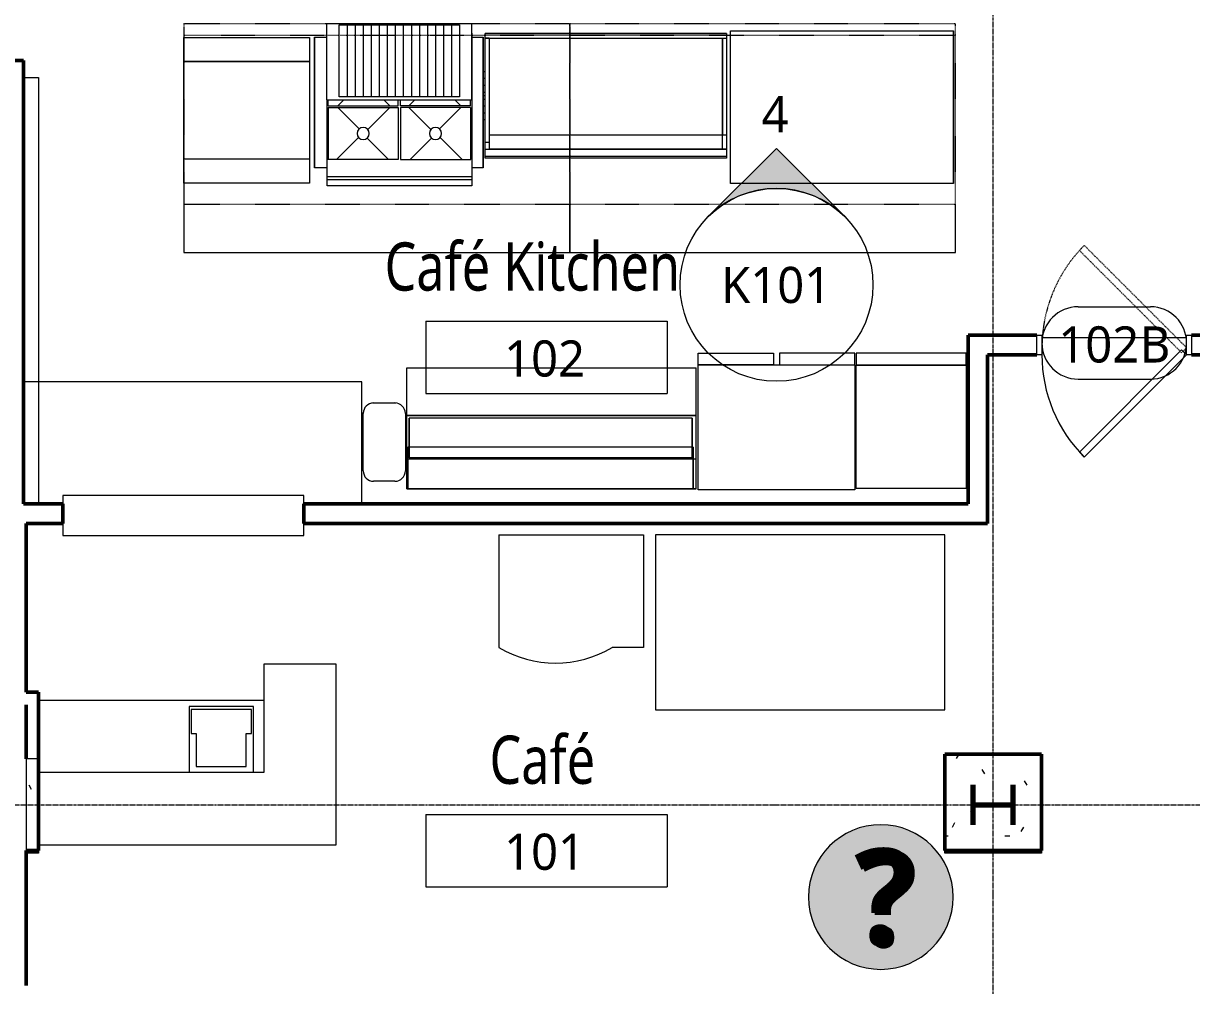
# Model space of a CAD drawing. Header units: inches. Extents: x -1548 to 1644, y -860 to 924.
# Drawn here: x -1081.3 to -790.6, y 185.5 to 425 of the extents above; entities that cross this region are included whole.
import ezdxf

# ---------------------------------------------------------------- set-up
doc = ezdxf.new("R2010")
doc.units = ezdxf.units.IN
doc.header["$MEASUREMENT"] = 0
for name, pattern in [('Center', [0.609375, 0.375, -0.078125, 0.078125, -0.078125]), ('Dash', [0.25, 0.125, -0.125]), ('Grid Line', [0.875, 0.5, -0.125, 0.125, -0.125])]:
    doc.linetypes.add(name, pattern=pattern)
for name, color, linetype, lineweight in [('A-ANNO-NOTE', 131, 'Continuous', 9), ('A-AREA-IDEN', 2, 'Continuous', 9), ('A-DOOR', 31, 'Continuous', 13), ('A-DOOR-FRAM', 31, 'Continuous', 20), ('A-DOOR-IDEN', 31, 'Continuous', 9), ('A-FDSQ', 13, 'Continuous', 9), ('A-FDSQ-HDLN', 13, 'Dash', 9), ('A-FLOR', 192, 'Continuous', 13), ('A-WALL', 113, 'Continuous', 13), ('G-ANNO-SYMB', 111, 'Continuous', 9), ('I-WALL', 2, 'Continuous', 13), ('P-SANR-FIXT', 6, 'Continuous', 9), ('Q-CASE', 31, 'Continuous', 9), ('Q-SPCQ', 91, 'Continuous', 9), ('S-COLS', 52, 'Continuous', 9), ('S-COLS-SYMB', 171, 'Continuous', 70), ('S-GRID', 1, 'Continuous', 9)]:
    doc.layers.add(name, color=color, linetype=linetype, lineweight=lineweight)
doc.styles.add('Trebuchet MS_1', font='trebuc.ttf', dxfattribs={"height": 9})
doc.styles.add('Trebuchet MS_B', font='trebucbd.ttf', dxfattribs={"width": 0.8, "height": 12})
doc.styles.add('Trebuchet MS_B_1', font='trebucbd.ttf', dxfattribs={"height": 0.25})
pattern_1 = [(0, (0, 0), (30.72, 7.68), [1.267, -21.773, 1.267, -21.773, -122.88]), (0, (0, 0), (30.72, 7.68), [-46.08, 1.267, -44.813, 1.267, -21.773, -53.76]), (0, (0, 0), (30.72, 7.68), [-115.2, 1.267, -14.093, 1.267, -37.133]), (120, (11.52, 3.84), (-22.011075, 22.7643), [1.267, -21.773, 1.267, -21.773, -122.88]), (120, (11.52, 3.84), (-22.011075, 22.7643), [-46.08, 1.267, -44.813, 1.267, -21.773, -53.76]), (120, (11.52, 3.84), (-22.011075, 22.7643), [-115.2, 1.267, -14.093, 1.267, -37.133]), (240, (15.36, 19.2), (-8.708925, -30.4443), [1.267, -21.773, 1.267, -21.773, -122.88]), (240, (15.36, 19.2), (-8.708925, -30.4443), [-46.08, 1.267, -44.813, 1.267, -21.773, -53.76]), (240, (15.36, 19.2), (-8.708925, -30.4443), [-115.2, 1.267, -14.093, 1.267, -37.133])]

# ---------------------------------------------------------------- blocks, each defined once
blk = doc.blocks.new('W Shapes-Column - W10x49-938863-L1')
at = {"layer": 'S-COLS-SYMB', "color": 250}
for p, q in [((-5, 5), (5, 5)), ((0, 5), (0, -5)), ((-5, -5), (5, -5))]:
    blk.add_line(p, q, dxfattribs=at)
blk = doc.blocks.new('Snowdon Towers Sample Structural_rvt-1-L1')
at = {"layer": 'A-FLOR', "color": 10}
for p, q in [((-1081.25, 411.5), (-1077.5, 411.5)), ((-1077.5, 411.5), (-1077.5, 305.38)), ((-1077.5, 218.5), (-1080.63, 218.5)), ((-1077.5, 219.13), (-1077.5, 218.5)), ((-852, 218.5), (-852, 219.13)), ((-828, 218.5), (-852, 218.5)), ((-828, 219.13), (-828, 218.5))]:
    blk.add_line(p, q, dxfattribs=at)
at = {"layer": 'S-COLS', "lineweight": 9, "rotation": 89.99999999999972}
blk.add_blockref('W Shapes-Column - W10x49-938863-L1', (-840, 230.5), dxfattribs=at)
blk = doc.blocks.new('Door-Passage-Single-Flush-Dbl_Acting - 36_ x 96_-1749461-L1')
at = {"layer": 'A-DOOR', "linetype": 'Dash', "lineweight": 9}
for p, q in [((-7.46, 24.52), (-8.69, 23.28)), ((-8.69, 23.28), (16.76, -2.17)), ((18, -0.94), (-7.46, 24.52)), ((16.76, -2.17), (18, -0.94))]:
    blk.add_line(p, q, dxfattribs=at)
at = {"layer": 'A-DOOR', "lineweight": 20}
for p, q in [((-8.69, -26.91), (16.76, -1.45)), ((18, -2.69), (-7.46, -28.14)), ((16.76, -1.45), (18, -2.69)), ((-7.46, -28.14), (-8.69, -26.91))]:
    blk.add_line(p, q, dxfattribs=at)
at = {"layer": 'A-DOOR', "linetype": 'Dash', "lineweight": 9}
blk.add_arc((18, -0.94), 36, 135, 180, dxfattribs=at)
at = {"layer": 'A-DOOR', "lineweight": 9}
blk.add_arc((18, -2.69), 36, 180, 225, dxfattribs=at)
at = {"layer": 'A-DOOR-FRAM'}
for p, q in [((-19.25, 2.19), (-18, 2.19)), ((-19.25, -2.69), (-19.25, 2.19)), ((-18, 2.19), (-18, -2.69)), ((18, 2.19), (19.25, 2.19)), ((18, -2.69), (18, 2.19)), ((19.25, 2.19), (19.25, -2.69)), ((-18, -2.69), (-19.25, -2.69)), ((19.25, -2.69), (18, -2.69))]:
    blk.add_line(p, q, dxfattribs=at)
blk = doc.blocks.new('Counter Top-Island - 3_ 7 1_2_ Height-2346535-L1')
at = {"layer": 'Q-CASE'}
for p, q in [((12.74, 1), (-47.26, 1)), ((-47.26, 1), (-47.26, -1.13)), ((12.74, -1.13), (12.74, 1)), ((-47.26, -6), (-47.26, -9)), ((12.74, -9), (12.74, -6)), ((-47.26, -9), (12.74, -9))]:
    blk.add_line(p, q, dxfattribs=at)
blk = doc.blocks.new('Fryer - 31_-1106524-L1')
at = {"layer": 'A-FDSQ'}
for p, q in [((-15.625, -6), (-15.625, 0)), ((-15.625, 0), (15.625, 0)), ((15.625, 0), (15.625, -6)), ((-15.625, -36.2), (-15.625, -6)), ((-15.625, -6), (15.625, -6)), ((15.625, -6), (-15.625, -6)), ((15.625, -6), (15.625, -36.2)), ((-15.625, -30.2), (15.625, -30.2)), ((15.625, -36.2), (-15.625, -36.2))]:
    blk.add_line(p, q, dxfattribs=at)
blk = doc.blocks.new('Refrigerator-Single - 28_ x 34_-1106525-L1')
at = {"layer": 'A-FDSQ'}
for p, q in [((-15.81, -15.14), (-15.81, 15.48)), ((-15.81, 15.48), (11.57, 15.48)), ((11.57, 15.48), (11.57, -15.14)), ((11.57, -15.14), (-15.81, -15.14)), ((-15.81, -15.14), (-15.81, -18.14)), ((11.57, -15.14), (-15.81, -15.14)), ((11.57, -15.27), (-15.81, -15.27)), ((-15.81, -15.27), (-15.81, -18.14)), ((11.57, -18.14), (11.57, -15.14)), ((11.57, -18.14), (11.57, -15.27)), ((-15.81, -18.14), (11.57, -18.14)), ((-15.81, -18.14), (11.57, -18.14))]:
    blk.add_line(p, q, dxfattribs=at)
blk = doc.blocks.new('Freezer-Dbl Door - 39_ x 34_-1106526-L1')
at = {"layer": 'A-FDSQ'}
for p, q in [((-21.62, -15.33), (-21.62, 15.67)), ((-21.62, 15.67), (17.38, 15.67)), ((17.38, 15.67), (17.38, -15.33)), ((-21.62, -15.33), (17.38, -15.33)), ((-2.87, -15.46), (-21.62, -15.46)), ((-21.62, -15.46), (-21.62, -18.33)), ((-2.87, -18.33), (-2.87, -15.46)), ((-1.37, -18.33), (-1.37, -15.46)), ((-1.37, -15.46), (17.38, -15.46)), ((17.38, -15.46), (17.38, -18.33)), ((-21.62, -18.33), (-2.87, -18.33)), ((17.38, -18.33), (-1.37, -18.33))]:
    blk.add_line(p, q, dxfattribs=at)
blk = doc.blocks.new('Refrig_Base_wDrawers - Refrig_Base_wDrawers-1764447-L1')
at = {"layer": 'A-FDSQ'}
for p, q in [((0, -32.5), (0, 0)), ((0, 0), (3.12, 0)), ((0, 0), (3.12, 0)), ((0, 0), (0, -32.5)), ((39.12, 0), (42, 0)), ((39.12, 0), (42, 0)), ((42, 0), (42, -32.5)), ((42, -32.5), (42, 0)), ((3.12, -32.5), (0, -32.5)), ((3.12, -32.5), (0, -32.5)), ((42, -32.5), (39.12, -32.5)), ((42, -32.5), (39.12, -32.5))]:
    blk.add_line(p, q, dxfattribs=at)
blk = doc.blocks.new('Range-4 Burner - 36_ x 38_-1106528-L1')
at = {"layer": 'A-FDSQ'}
for p, q in [((18, 0), (18, -38)), ((18, 0), (18, -35.75)), ((-18, -38), (-18, -16.55)), ((-18, -35.75), (-18, -16.55)), ((-17.69, -18.03), (-17.69, -16.55)), ((-15.29, -18.03), (-13.81, -16.55)), ((-2.35, -18.03), (-3.84, -16.55)), ((-0.31, -18.03), (-0.31, -16.55)), ((0.31, -18.03), (0.31, -16.55)), ((2.35, -18.03), (3.84, -16.55)), ((15.29, -18.03), (13.81, -16.55)), ((17.69, -18.03), (17.69, -16.55)), ((-17.69, -18.03), (-0.31, -18.03)), ((-17.69, -18.47), (-17.69, -31.41)), ((-17.69, -18.47), (-0.31, -18.47)), ((-15.29, -18.47), (-9.97, -23.79)), ((-2.35, -18.47), (-7.85, -23.97)), ((-0.31, -18.47), (-0.31, -31.41)), ((17.69, -18.03), (0.31, -18.03)), ((0.31, -18.47), (0.31, -31.41)), ((17.69, -18.47), (0.31, -18.47)), ((2.35, -18.47), (7.85, -23.97)), ((15.29, -18.47), (9.97, -23.79)), ((17.69, -18.47), (17.69, -31.41)), ((-15.65, -31.41), (-10.15, -25.91)), ((-2.71, -31.41), (-8.03, -26.08)), ((2.71, -31.41), (8.03, -26.08)), ((15.65, -31.41), (10.15, -25.91)), ((-0.31, -31.41), (-17.82, -31.41)), ((0.31, -31.41), (17.82, -31.41)), ((-18, -36.5), (-18, -35.75)), ((18, -35.75), (-18, -35.75)), ((-18, -38), (-18, -36.5)), ((18, -36.5), (-18, -36.5)), ((18, -35.75), (18, -36.5)), ((18, -36.5), (18, -38)), ((18, -38), (-18, -38)), ((18, -38), (-18, -38))]:
    blk.add_line(p, q, dxfattribs=at)
for centre, start, end in [((-9, -24.94), 0, 180), ((-9, -24.94), 180, 0), ((9, -24.94), 0, 180), ((9, -24.94), 180, 360)]:
    blk.add_arc(centre, 1.5, start, end, dxfattribs=at)
blk = doc.blocks.new('Oven-Pizza - 56_ x 38_-1106529-L1')
at = {"layer": 'A-FDSQ'}
for p, q in [((-8.05, -32.9), (-8.05, 5.1)), ((-8.05, 5.1), (47.45, 5.1)), ((47.45, 5.1), (47.45, -32.9)), ((47.45, -32.9), (47.45, 5.1)), ((47.45, -32.9), (47.45, 5.1)), ((47.45, -32.9), (47.45, 5.1)), ((47.45, -32.9), (47.45, 5.1)), ((47.45, -32.9), (-8.05, -32.9))]:
    blk.add_line(p, q, dxfattribs=at)
blk = doc.blocks.new('Merchandiser-Dairy - 72_ Length-1106531-L1')
at = {"layer": 'A-FDSQ'}
for p, q in [((-31.56, 43.5), (-103.56, 43.5)), ((-103.56, 43.5), (-103.56, 0)), ((-31.56, 0), (-31.56, 43.5)), ((-103.56, 0), (-31.56, 0))]:
    blk.add_line(p, q, dxfattribs=at)
blk = doc.blocks.new('Vending - Soda - Beverage Dispenser-1106530-L1')
at = {"layer": 'A-FDSQ'}
for p, q in [((-18.73, 17.3), (-18.73, -10.7)), ((-18.73, 17.3), (17.27, 17.3)), ((17.27, 17.3), (17.27, -10.7)), ((17.27, -10.7), (9.49, -10.7))]:
    blk.add_line(p, q, dxfattribs=at)
blk.add_arc((-4.62, 13.05), 27.62, 239.2916, 300.7084, dxfattribs=at)
blk = doc.blocks.new('Refrig Prep - Refrig Prep-1106533-L1')
at = {"layer": 'A-FDSQ'}
for p, q in [((-12.38, 0), (-12.38, -18.25)), ((-12.38, 0), (-12.38, -10.39)), ((-12.38, 0), (-12.38, -30.12)), ((59.62, 0), (-12.38, 0)), ((-12.38, 0), (-11.7, 0)), ((-12.38, 0), (-12.38, -18.25)), ((-11.7, 0), (-11.7, -10.39)), ((-11.7, -7.5), (-11.7, 0)), ((-11.7, 0), (59.33, 0)), ((59.33, -10.39), (59.33, 0)), ((59.33, 0), (59.33, -7.5)), ((59.33, 0), (59.62, 0)), ((59.62, 0), (59.62, -30.12)), ((59.62, 0), (59.62, -18.25)), ((59.33, -7.5), (-12.38, -7.5)), ((-11.7, -10.39), (-11.7, -7.5)), ((59.33, -7.5), (-11.7, -7.5)), ((-11.39, -7.72), (59, -7.72)), ((-11.39, -7.72), (-11.39, -17.56)), ((-11.39, -17.56), (-11.39, -7.72)), ((-11.39, -7.72), (59, -7.72)), ((59, -17.56), (59, -7.72)), ((59, -7.72), (59, -17.56)), ((59.33, -7.5), (59.33, -10.39)), ((-11.7, -10.39), (59.33, -10.39)), ((-11.7, -10.39), (-11.39, -10.39)), ((59, -10.39), (59.33, -10.39)), ((59.62, -18.25), (-12.38, -18.25)), ((-12.38, -18.25), (59.62, -18.25)), ((-12.38, -18.25), (-12.38, -30.12)), ((-11.39, -17.56), (59, -17.56)), ((-11.39, -17.56), (59, -17.56)), ((59.62, -18.25), (59.62, -30.12)), ((59.62, -30.12), (-12.38, -30.12)), ((59.62, -30.12), (-12.38, -30.12))]:
    blk.add_line(p, q, dxfattribs=at)
blk = doc.blocks.new('Table - 6 Leg - 84_ x 30_-1766761-L1')
at = {"layer": 'A-FDSQ'}
for p, q in [((60, 30), (-24, 30)), ((-24, 30), (-24, 0)), ((60, 0), (60, 30)), ((-24, 0), (-14.375, 0)), ((45.625, 0), (60, 0))]:
    blk.add_line(p, q, dxfattribs=at)
blk = doc.blocks.new('Griddle-Smooth - 60_ x 31_-1106538-L1')
at = {"layer": 'A-FDSQ'}
for p, q in [((-27.26, -31), (-27.26, 0)), ((-27.26, 0), (32.74, 0)), ((-27.26, -1.13), (-27.26, 0)), ((32.74, 0), (-27.26, 0)), ((32.74, 0), (32.74, -31)), ((-27.26, -1.13), (32.74, -1.13)), ((-27.26, -28.75), (-27.26, -1.13)), ((-26.26, -1.13), (-27.26, -1.13)), ((-26.26, -1.13), (-26.26, -27.12)), ((-26.26, -1.13), (-26.26, -28.75)), ((-26.26, -1.13), (31.74, -1.13)), ((31.74, -1.13), (31.74, -25.25)), ((31.74, -28.75), (31.74, -1.13)), ((31.74, -1.13), (32.74, -1.13)), ((32.74, 0), (32.74, -1.13)), ((32.74, -1.13), (32.74, -28.75)), ((-26.26, -25.25), (31.74, -25.25)), ((31.74, -25.25), (32.74, -25.25)), ((-26.26, -27.12), (-27.26, -27.12)), ((-27.26, -28.75), (32.74, -28.75)), ((-27.26, -28.75), (-26.26, -28.75)), ((-27.26, -30.5), (-27.26, -28.75)), ((31.74, -28.75), (-26.26, -28.75)), ((32.74, -28.75), (31.74, -28.75)), ((32.74, -28.75), (32.74, -30.5)), ((-27.26, -30.5), (32.74, -30.5)), ((32.74, -31), (-27.26, -31))]:
    blk.add_line(p, q, dxfattribs=at)
blk = doc.blocks.new('Trash Can - Trash Can-V28-L1')
at = {"layer": 'Q-SPCQ'}
for p, q in [((-5.65, -17.15), (-5.65, -2.6)), ((-3.3, -0.25), (2.49, -0.25)), ((4.85, -2.6), (4.85, -17.15)), ((2.24, -19.75), (-3.05, -19.75))]:
    blk.add_line(p, q, dxfattribs=at)
for centre, start, end in [((-3.05, -2.85), 90, 180), ((2.24, -2.85), 0, 90), ((-3.05, -17.15), 180, 270), ((2.24, -17.15), 270, 0)]:
    blk.add_arc(centre, 2.6, start, end, dxfattribs=at)
blk = doc.blocks.new('Hood_wPSP - Hood_wPSP-1106552-L1')
at = {"layer": 'A-FDSQ'}
for p, q in [((-48, -21), (-48, -33)), ((48, -33), (48, -21)), ((-48, -33), (48, -33))]:
    blk.add_line(p, q, dxfattribs=at)
at = {"layer": 'A-FDSQ-HDLN'}
for p, q in [((-48, 24), (48, 24)), ((-48, 24), (-48, 21)), ((48, 21), (48, 24)), ((48, 21), (-48, 21)), ((-48, 21), (-48, -21)), ((48, -21), (48, 21)), ((-48, -21), (48, -21))]:
    blk.add_line(p, q, dxfattribs=at)
blk = doc.blocks.new('Plumb_Floor Sink - Full Grate-1106554-L1')
at = {"layer": 'P-SANR-FIXT'}
for p, q in [((4, 6), (4.5, 6)), ((4.5, -6), (4, -6))]:
    blk.add_line(p, q, dxfattribs=at)
at = {"layer": 'P-SANR-FIXT', "lineweight": 13}
for p, q in [((4, 4.29), (4.5, 4.29)), ((4, 2.57), (4.5, 2.57)), ((4, 0.86), (4.5, 0.86)), ((4, -0.86), (4.5, -0.86)), ((4, -2.57), (4.5, -2.57)), ((4, -4.29), (4.5, -4.29))]:
    blk.add_line(p, q, dxfattribs=at)
at = {"layer": 'P-SANR-FIXT', "linetype": 'Center'}
blk.add_line((4, 0), (4.5, 0), dxfattribs=at)
blk = doc.blocks.new('Broiler-Salamander - 36_ x 19_-1106555-L1')
at = {"layer": 'A-FDSQ'}
for p, q in [((-19.69, -18.99), (-19.69, 0)), ((-19.69, 0), (16.31, 0)), ((16.31, 0), (16.31, -18.99)), ((-16.69, -0.36), (13.31, -0.36)), ((-16.69, -18.24), (-16.69, -0.36)), ((-14.69, -0.36), (-14.69, -18.24)), ((-12.69, -0.36), (-12.69, -18.24)), ((-10.69, -0.36), (-10.69, -18.24)), ((-8.69, -0.36), (-8.69, -18.24)), ((-6.69, -0.36), (-6.69, -18.24)), ((-4.69, -0.36), (-4.69, -18.24)), ((-2.69, -0.36), (-2.69, -18.24)), ((-0.69, -0.36), (-0.69, -18.24)), ((1.31, -0.36), (1.31, -18.24)), ((3.31, -0.36), (3.31, -18.24)), ((5.31, -0.36), (5.31, -18.24)), ((7.31, -0.36), (7.31, -18.24)), ((9.31, -0.36), (9.31, -18.24)), ((11.31, -0.36), (11.31, -18.24)), ((13.31, -0.36), (13.31, -18.24)), ((-19.69, -18.99), (16.31, -18.99)), ((13.31, -18.24), (-16.69, -18.24))]:
    blk.add_line(p, q, dxfattribs=at)
blk = doc.blocks.new('Cash Register_Touch Screen_Generic - 16_ x 18_ x 19_ - Cash Drawer-1106556-L1')
at = {"layer": 'Q-SPCQ', "lineweight": 20}
for p, q in [((-9, 7.5), (-9, -9)), ((7, -9), (7, 7.5)), ((-9, -9), (7, -9))]:
    blk.add_line(p, q, dxfattribs=at)
at = {"layer": 'Q-SPCQ'}
for p, q in [((5.25, 6), (-7.25, 6)), ((-7.25, 6), (-7.25, -2.25)), ((5.25, -2.25), (5.25, 6)), ((-7.25, -2.25), (-8.5, -2.25)), ((-8.5, -2.25), (-8.5, -8.23)), ((6.5, -2.25), (5.25, -2.25)), ((6.5, -8.23), (6.5, -2.25)), ((-8.5, -8.23), (6.5, -8.23))]:
    blk.add_line(p, q, dxfattribs=at)
blk = doc.blocks.new('Counter Top-L Shaped - 18_ Depth-1721704-L1')
at = {"layer": 'Q-CASE'}
for p, q in [((26.74, 0), (-47.26, 0)), ((-47.26, 0), (-47.26, -45)), ((-29.26, -45), (-29.26, -18)), ((-29.26, -18), (26.74, -18)), ((-47.26, -45), (-29.26, -45))]:
    blk.add_line(p, q, dxfattribs=at)
blk = doc.blocks.new('Counter Top-Island - 3_ Height-1721190-L1')
at = {"layer": 'Q-CASE'}
blk.add_line((8.74, 1), (-47.26, 1), dxfattribs=at)
blk = doc.blocks.new('Room Tag - Room Tag-516732-L1')
at = {"layer": 'A-AREA-IDEN'}
for p, q in [((-0.3125, 0), (-0.3125, -0.1875)), ((-0.3125, 0), (0.3125, 0)), ((0.3125, 0), (0.3125, -0.1875)), ((-0.3125, -0.1875), (0.3125, -0.1875))]:
    blk.add_line(p, q, dxfattribs=at)
blk = doc.blocks.new('Door Tag - Door Tag-2240266-L1')
at = {"layer": 'A-DOOR-IDEN'}
for p, q in [((-0.09375, 0.09375), (0.09375, 0.09375)), ((-0.09375, -0.09375), (0.09375, -0.09375))]:
    blk.add_line(p, q, dxfattribs=at)
for centre, start, end in [((-0.09375, 0), 90, 270), ((0.09375, 0), 270, 90)]:
    blk.add_arc(centre, 0.09375, start, end, dxfattribs=at)
blk = doc.blocks.new('Elevation - Filled Arrow-152140-L1')
at = {"layer": 'G-ANNO-SYMB'}
blk.add_circle((0, 0), 0.25, dxfattribs=at)
blk = doc.blocks.new('Elevation - Filled Arrow-151867-L1')
at = {"layer": 'G-ANNO-SYMB'}
h = blk.add_hatch(color=256, dxfattribs=at)
edge = h.paths.add_edge_path()
edge.add_line((0, 0.3536), (0.1768, 0.1768))
edge.add_arc((0, 0), 0.25, 45, 135)
edge.add_line((-0.1768, 0.1768), (0, 0.3536))
for p, q in [((0, 0.3536), (-0.1768, 0.1768)), ((0, 0.3536), (-0.1768, 0.1768)), ((0.1768, 0.1768), (0, 0.3536)), ((0.1768, 0.1768), (0, 0.3536))]:
    blk.add_line(p, q, dxfattribs=at)
blk.add_arc((0, 0), 0.25, 45, 135, dxfattribs=at)
blk = doc.blocks.new('Help Button - Select for Help Link-2350001-L1')
at = {"layer": 'A-ANNO-NOTE'}
h = blk.add_hatch(color=256, dxfattribs=at)
edge = h.paths.add_edge_path()
edge.add_arc((0, 0), 0.1875, 0, 180)
edge.add_arc((0, 0), 0.1875, 180, 360)
at = {"layer": 'A-ANNO-NOTE', "lineweight": 20}
for start, end in [(360, 180), (180, 360)]:
    blk.add_arc((0, 0), 0.1875, start, end, dxfattribs=at)
at = {"layer": 'A-ANNO-NOTE', "char_height": 0.25, "width": 0.183062, "attachment_point": 1, "style": 'Trebuchet MS_B_1'}
for insert in [(-0.0685, 0.1258), (-0.0595, 0.1207)]:
    blk.add_mtext('\\fTrebuchet MS|b1|i0|c0|p34|;?', dxfattribs=dict(at, insert=insert))

msp = doc.modelspace()

# ---------------------------------------------------------------- hatches: boundary and pattern name
at = {"layer": 'A-WALL', "lineweight": 9}
h = msp.add_hatch(dxfattribs=at)
h.set_pattern_fill('FP_6', color=256, style=0, pattern_type=2)
h.set_pattern_definition(pattern_1)
h.paths.add_polyline_path([(-1080.625, 219.125), (-1077.5, 219.125), (-1077.5, 241.9375), (-1080.625, 241.9375), (-1080.625, 229.375)])
h.paths.add_polyline_path([(-1086.75, 229.375), (-1086.75, 243.125), (-1101.5, 243.125), (-1101.5, 229.375), (-1088.4799, 229.375)])
h = msp.add_hatch(dxfattribs=at)
h.set_pattern_fill('FP_6', color=256, style=0, pattern_type=2)
h.set_pattern_definition(pattern_1)
h.paths.add_polyline_path([(-852, 219.125), (-828, 219.125), (-828, 243.125), (-852, 243.125), (-852, 236.2979)])

# ---------------------------------------------------------------- linework, layer by layer
at = {"layer": 'A-FLOR'}
msp.add_line((-791.875, 346.75), (-827.875, 346.75), dxfattribs=at)
at = {"layer": 'A-WALL', "lineweight": 50}
for p, q in [((-1081.25, 415.75), (-1087.44883, 415.75)), ((-1081.25, 305.375), (-1081.25, 415.75)), ((-1077.5, 258.5), (-1080.625, 258.5)), ((-1077.5, 241.9375), (-1077.5, 258.5)), ((-1077.5, 219.125), (-1077.5, 241.9375)), ((-828, 243.125), (-852, 243.125)), ((-852, 243.125), (-852, 219.125)), ((-828, 219.125), (-828, 243.125)), ((-1080.625, 185.5), (-1080.625, 219.125)), ((-1080.625, 219.125), (-1077.5, 219.125)), ((-852, 219.125), (-828, 219.125))]:
    msp.add_line(p, q, dxfattribs=at)
at = {"layer": 'A-WALL'}
for p, q in [((-1077.5, 241.9375), (-1080.625, 241.9375)), ((-1080.625, 241.9375), (-1080.625, 229.375)), ((-1080.625, 229.375), (-1080.625, 219.125))]:
    msp.add_line(p, q, dxfattribs=at)
at = {"layer": 'I-WALL', "lineweight": 50}
for p, q in [((-846.25, 347.375), (-846.25, 305.375)), ((-829.125, 347.375), (-846.25, 347.375)), ((-786.625, 347.375), (-790.625, 347.375)), ((-841.375, 300.5), (-841.375, 342.5)), ((-841.375, 342.5), (-829.125, 342.5)), ((-790.625, 342.5), (-786.625, 342.5)), ((-1071.5, 305.375), (-1081.25, 305.375)), ((-1071.5, 300.5), (-1071.5, 305.375)), ((-846.25, 305.375), (-1011.5, 305.375)), ((-1011.5, 305.375), (-1011.5, 300.5)), ((-1080.625, 258.5), (-1080.625, 300.5)), ((-1080.625, 300.5), (-1071.5, 300.5)), ((-1011.5, 300.5), (-841.375, 300.5)), ((-1080.625, 241.9375), (-1080.625, 255.375))]:
    msp.add_line(p, q, dxfattribs=at)
at = {"layer": 'S-GRID', "linetype": 'Grid Line'}
for p, q in [((-840, -522.73665), (-840, 873.5494)), ((-1479.1199, 230.5), (1029.23722, 230.5))]:
    msp.add_line(p, q, dxfattribs=at)

# ---------------------------------------------------------------- block references
at = {"lineweight": 5}
msp.add_blockref('Snowdon Towers Sample Structural_rvt-1-L1', (0, 0), dxfattribs=at)
at = {"layer": 'A-ANNO-NOTE', "xscale": 96, "yscale": 96, "zscale": 96}
msp.add_blockref('Help Button - Select for Help Link-2350001-L1', (-867.96017, 207.55211), dxfattribs=at)
at = {"layer": 'A-AREA-IDEN', "xscale": 95.99999999999994, "yscale": 95.99999999999994, "zscale": 95.99999999999994}
for p in [(-951.13978, 350.87399), (-951.13978, 228.12825)]:
    msp.add_blockref('Room Tag - Room Tag-516732-L1', p, dxfattribs=at)
at = {"layer": 'A-DOOR'}
msp.add_blockref('Door-Passage-Single-Flush-Dbl_Acting - 36_ x 96_-1749461-L1', (-809.875, 345.1875), dxfattribs=at)
at = {"layer": 'A-DOOR-IDEN', "xscale": 95.99999999999994, "yscale": 95.99999999999994, "zscale": 95.99999999999994}
msp.add_blockref('Door Tag - Door Tag-2240266-L1', (-809.875, 345.4375), dxfattribs=at)
at = {"layer": 'A-FDSQ'}
for name, p in [('Hood_wPSP - Hood_wPSP-1106552-L1', (-993.375, 400.9375)), ('Broiler-Salamander - 36_ x 19_-1106555-L1', (-986.07093, 424.9375)), ('Hood_wPSP - Hood_wPSP-1106552-L1', (-897.375, 400.9375)), ('Refrig_Base_wDrawers - Refrig_Base_wDrawers-1764447-L1', (-1008.875, 421.5)), ('Range-4 Burner - 36_ x 38_-1106528-L1', (-987.75, 422.5)), ('Griddle-Smooth - 60_ x 31_-1106538-L1', (-939.11983, 422.45028)), ('Oven-Pizza - 56_ x 38_-1106529-L1', (-897.32157, 418.0292)), ('Fryer - 31_-1106524-L1', (-1025.75, 421.4375)), ('Table - 6 Leg - 84_ x 30_-1766761-L1', (-1057.125, 305.75)), ('Vending - Soda - Beverage Dispenser-1106530-L1', (-944.27263, 280.35258)), ('Merchandiser-Dairy - 72_ Length-1106531-L1', (-820.44246, 254.15036))]:
    msp.add_blockref(name, p, dxfattribs=at)
at = {"layer": 'A-FDSQ', "rotation": 180}
for name, p in [('Freezer-Dbl Door - 39_ x 34_-1106526-L1', (-896.0241, 324.5462)), ('Refrigerator-Single - 28_ x 34_-1106525-L1', (-862.49316, 324.7337)), ('Refrig Prep - Refrig Prep-1106533-L1', (-926.30823, 309.13369))]:
    msp.add_blockref(name, p, dxfattribs=at)
at = {"layer": 'G-ANNO-SYMB', "xscale": 95.99999999999994, "yscale": 95.99999999999994, "zscale": 95.99999999999994}
for name in ['Elevation - Filled Arrow-151867-L1', 'Elevation - Filled Arrow-152140-L1']:
    msp.add_blockref(name, (-893.90931, 359.8929), dxfattribs=at)
at = {"layer": 'P-SANR-FIXT'}
msp.add_blockref('Plumb_Floor Sink - Full Grate-1106554-L1', (-970.875, 407), dxfattribs=at)
at = {"layer": 'Q-CASE'}
for name, p in [('Counter Top-Island - 3_ 7 1_2_ Height-2346535-L1', (-1024.2377, 306.5)), ('Counter Top-Island - 3_ Height-1721190-L1', (-1030.2377, 255.5))]:
    msp.add_blockref(name, p, dxfattribs=at)
at = {"layer": 'Q-CASE', "rotation": 180}
msp.add_blockref('Counter Top-L Shaped - 18_ Depth-1721704-L1', (-1050.7623, 220.5), dxfattribs=at)
at = {"layer": 'Q-SPCQ'}
msp.add_blockref('Trash Can - Trash Can-V28-L1', (-991.09574, 330.75), dxfattribs=at)
at = {"layer": 'Q-SPCQ', "rotation": 180}
msp.add_blockref('Cash Register_Touch Screen_Generic - 16_ x 18_ x 19_ - Cash Drawer-1106556-L1', (-1033.07315, 246), dxfattribs=at)

# ---------------------------------------------------------------- texts
at = {"layer": 'A-AREA-IDEN', "attachment_point": 1}
for s, insert, char_height, width, style in [('Café Kitchen', (-991.43396, 370.46027), 12, 97.4448, 'Trebuchet MS_B'), ('102', (-961.67652, 346.06836), 9, 24.543, 'Trebuchet MS_1'), ('Café', (-965.32498, 247.71453), 12, 34.1784, 'Trebuchet MS_B'), ('101', (-961.67652, 223.32262), 9, 24.543, 'Trebuchet MS_1')]:
    msp.add_mtext(s, dxfattribs=dict(at, insert=insert, char_height=char_height, width=width, style=style))
at = {"layer": 'A-DOOR-IDEN', "char_height": 9, "attachment_point": 1, "style": 'Trebuchet MS_1'}
for s, insert, width in [('102', (-823.78719, 349.56841), 24.543), ('B', (-803.53719, 349.56841), 8.787)]:
    msp.add_mtext(s, dxfattribs=dict(at, insert=insert, width=width))

# ---------------------------------------------------------------- next in the draw order: texts
at = {"layer": 'G-ANNO-SYMB', "char_height": 9, "attachment_point": 1, "style": 'Trebuchet MS_1', "bg_fill": 3, "box_fill_scale": 1.25, "bg_fill_color": 9, "bg_fill_true_color": 13158600, "bg_fill_transparency": 0}
for s, insert, width in [('4', (-897.63738, 406.80963), 8.181), ('K', (-907.6826, 364.37035), 8.787)]:
    msp.add_mtext(s, dxfattribs=dict(at, insert=insert, width=width))

# ---------------------------------------------------------------- next in the draw order: texts
at = {"layer": 'G-ANNO-SYMB', "insert": (-900.4326, 364.37035), "char_height": 9, "width": 24.543, "attachment_point": 1, "style": 'Trebuchet MS_1', "bg_fill": 3, "box_fill_scale": 1.25, "bg_fill_color": 9, "bg_fill_true_color": 13158600, "bg_fill_transparency": 0}
msp.add_mtext('101', dxfattribs=at)

doc.saveas('drawing.dxf')
